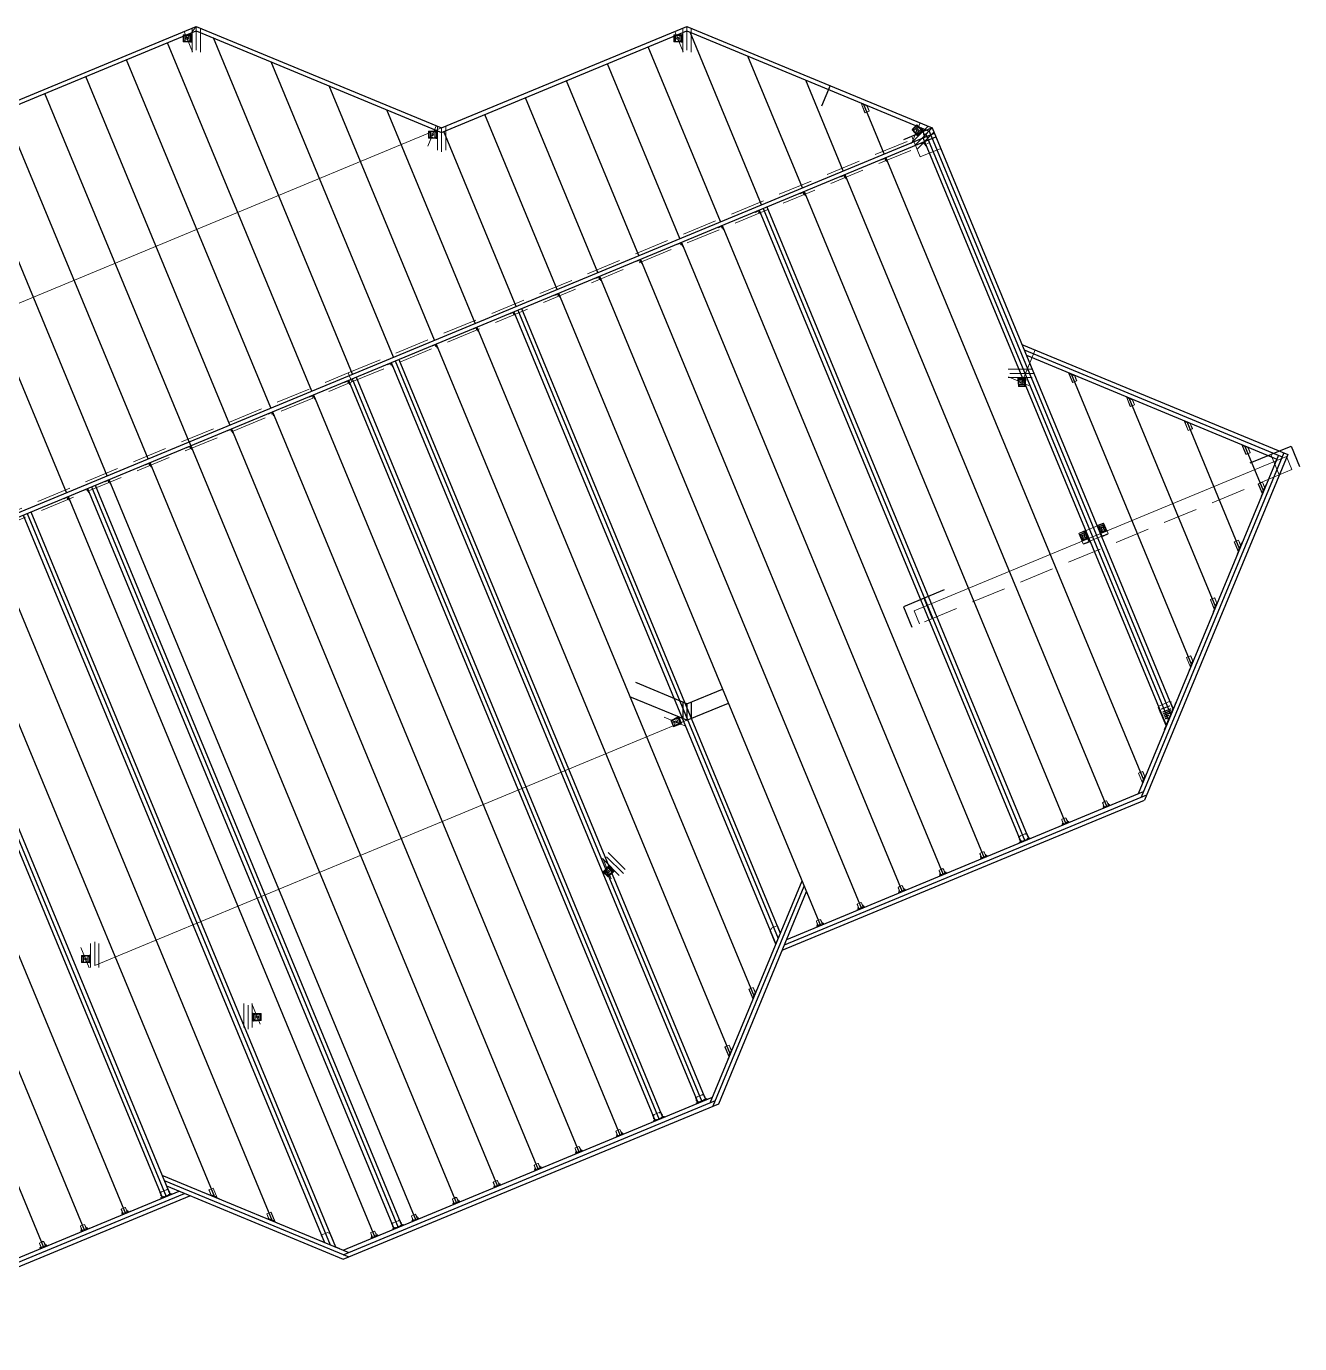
# Model space of a CAD drawing. Header units: inches. Extents: x 23391 to 25615, y 13217 to 14131.
# Drawn here: x 25154.2 to 25614.6, y 13363.8 to 13840 of the extents above; entities that cross this region are included whole.
import ezdxf

# ---------------------------------------------------------------- set-up
doc = ezdxf.new("R2010")
doc.units = ezdxf.units.IN
doc.header["$MEASUREMENT"] = 0
doc.linetypes.add('HIDDEN', pattern=[0.375, 0.25, -0.125])
doc.layers.get('0').update_dxf_attribs({"color": 8, "lineweight": 9})
for name, color, linetype, lineweight in [('BEAM SEAT', 7, 'Continuous', 20), ('FLOOR BEAMS', 3, 'HIDDEN', 20), ('FLOOR FRAMING HARDWARE', 7, 'Continuous', 20), ('FLOOR JOISTS', 3, 'Continuous', 30), ('FLOOR JOISTS PT', 44, 'Continuous', 30), ('FOUNDATION', 7, 'Continuous', 30)]:
    doc.layers.add(name, color=color, linetype=linetype, lineweight=lineweight)
doc.layers.add('DIMENSIONS', color=3, linetype='Continuous')

# ---------------------------------------------------------------- blocks, each defined once
blk = doc.blocks.new('SUL210-t')
for p, q in [((-0.85, 2.14), (-2.29, 0.71)), ((-2.29, 0.71), (-2.24, 0.66)), ((-2.24, 0.66), (-0.79, 2.11)), ((-2.24, 0.66), (-1.14, -0.44)), ((-2.17, 2.26), (-0.92, 2.26)), ((-2.17, 2.2), (-2.17, 2.26)), ((-0.92, 2.2), (-2.17, 2.2)), ((-1.14, -0.44), (1.51, 2.21)), ((1.56, 2.16), (-1.09, -0.49)), ((-0.83, 2.08), (-0.79, 2.04)), ((1.27, 1.96), (-0.79, 2.04)), ((-0.22, 0.38), (-0.26, 0.43)), ((2.59, 2.24), (1.6, 2.24)), ((1.6, 2.18), (2.59, 2.18)), ((2.59, 2.18), (2.59, 2.24)), ((-1.09, -0.49), (-1.14, -0.44))]:
    blk.add_line(p, q)
for centre, radius, start, end in [((-0.92, 2.13), 0.125, 350.1585, 90), ((-0.92, 2.13), 0.062, 4.6617, 90), ((1.6, 2.12), 0.125, 90, 135), ((1.6, 2.12), 0.062, 90, 135)]:
    blk.add_arc(centre, radius, start, end)
blk = doc.blocks.new('LUS210-t')
for p, q in [((-0.91, 2.06), (-1.84, 2.06)), ((-1.84, 2.06), (-1.84, 2)), ((-1.84, 2), (-0.91, 2)), ((-1.28, 1.65), (-1.28, 2)), ((-1.21, 1.62), (-1.28, 1.65)), ((-1.16, 1.62), (-1.21, 1.62)), ((-1.16, 1.62), (-1.09, 1.65)), ((-1.09, 2), (-1.09, 1.65)), ((-1.02, 1.24), (-0.86, 1.39)), ((-0.99, 1.2), (-1.02, 1.24)), ((-0.99, 1.2), (-0.84, 1.12)), ((-0.84, 1.94), (-0.84, 0.2)), ((-0.84, 0.2), (-0.71, 0.07)), ((-0.78, 0.13), (-0.78, 1.94)), ((0, 1.75), (-0.69, 1.75)), ((0, 0), (-0.69, 0)), ((0, 1.75), (0.69, 1.75)), ((0, 0), (0.69, 0)), ((0.85, 0.2), (0.71, 0.07)), ((0.78, 0.13), (0.78, 1.94)), ((0.84, 1.94), (0.84, 0.19)), ((0.99, 1.2), (0.84, 1.12)), ((1.02, 1.24), (0.86, 1.39)), ((0.91, 2.06), (1.84, 2.06)), ((1.84, 2), (0.91, 2)), ((0.99, 1.2), (1.02, 1.24)), ((1.09, 1.65), (1.09, 2)), ((1.16, 1.62), (1.09, 1.65)), ((1.21, 1.62), (1.16, 1.62)), ((1.21, 1.62), (1.28, 1.65)), ((1.28, 2), (1.28, 1.65)), ((1.84, 2.06), (1.84, 2))]:
    blk.add_line(p, q)
for centre, radius, start, end in [((-0.91, 1.94), 0.125, 0, 90), ((-0.91, 1.94), 0.0625, 0, 90), ((-0.91, 1.44), 0.0647, 315, 0), ((-0.78, 1.75), 0.0937, 269.9999, 360), ((-0.78, 0), 0.0937, 0.0003, 45.0002), ((0.78, 1.75), 0.0937, 180, 270.0001), ((0.78, 0), 0.0937, 134.9998, 179.9997), ((0.91, 1.94), 0.125, 90, 180), ((0.91, 1.94), 0.0625, 90, 180), ((0.91, 1.44), 0.0647, 180, 225)]:
    blk.add_arc(centre, radius, start, end)
blk = doc.blocks.new('LUS210-2-t')
for p, q in [((-1.66, 2.27), (-2.69, 2.27)), ((-2.69, 2.27), (-2.69, 2.2)), ((-2.69, 2.2), (-1.69, 2.2)), ((-2.09, 1.95), (-2.09, 2.2)), ((-2, 2.16), (-2.09, 2.07)), ((-2.09, 1.95), (-1.91, 1.95)), ((-2, 2.16), (-1.91, 2.07)), ((-1.91, 1.95), (-1.91, 2.2)), ((-1.8, 1.17), (-1.64, 1.33)), ((-1.77, 1.14), (-1.8, 1.17)), ((-1.77, 1.14), (-1.63, 1.06)), ((-1.63, 2.14), (-1.63, 0)), ((-1.19, 0), (-1.63, 0)), ((-1.56, 2.14), (-1.56, 2.17)), ((-1.56, 2.14), (-1.56, 0)), ((-1.19, 2), (-1.56, 2)), ((0.94, 2), (-0.94, 2)), ((-0.94, 0), (0.94, 0)), ((1.19, 2), (1.56, 2)), ((1.62, 0), (1.19, 0)), ((1.56, 2.14), (1.56, 2.17)), ((1.56, 2.14), (1.56, 0)), ((1.62, 0), (1.62, 2.14)), ((1.77, 1.14), (1.62, 1.06)), ((1.8, 1.17), (1.64, 1.33)), ((1.66, 2.27), (2.91, 2.27)), ((2.91, 2.2), (1.69, 2.2)), ((1.77, 1.14), (1.8, 1.17)), ((1.91, 1.95), (1.91, 2.2)), ((2, 2.16), (1.91, 2.07)), ((1.91, 1.95), (2.09, 1.95)), ((2, 2.16), (2.09, 2.07)), ((2.09, 1.95), (2.09, 2.2)), ((2.91, 2.27), (2.91, 2.2))]:
    blk.add_line(p, q)
for centre, radius, start, end in [((-1.69, 2.14), 0.062, 0, 90), ((-1.67, 2.16), 0.111, 8.5739, 81.4261), ((-1.69, 1.38), 0.0647, 315, 0), ((-1.06, 2), 0.125, 180, 0), ((-1.06, 0), 0.125, 0, 180), ((1.06, 2), 0.125, 180, 0), ((1.06, 0), 0.125, 0, 180), ((1.67, 2.16), 0.111, 98.5739, 171.4261), ((1.69, 2.14), 0.062, 90, 180), ((1.69, 1.38), 0.0647, 180, 225)]:
    blk.add_arc(centre, radius, start, end)
blk = doc.blocks.new('SUR210-2-t')
for p, q in [((-4.78, 4.64), (-3.34, 4.64)), ((-4.78, 4.64), (-4.78, 4.57)), ((-3.34, 4.57), (-4.78, 4.57)), ((-3.29, 4.56), (0.31, 0.95)), ((0.39, 0.95), (-3.25, 4.6)), ((1.32, 4.55), (-3.2, 4.55)), ((1.52, 0.95), (0.31, 0.95)), ((3.17, 2.6), (1.35, 4.42)), ((1.39, 4.47), (3.21, 2.64)), ((1.43, 4.57), (4.11, 4.57)), ((4.11, 4.64), (1.44, 4.64)), ((3.21, 2.64), (1.52, 0.95)), ((4.11, 4.57), (4.11, 4.64))]:
    blk.add_line(p, q)
for centre, radius, start, end in [((-3.34, 4.51), 0.125, 45, 90), ((-3.34, 4.51), 0.062, 45, 90), ((1.44, 4.51), 0.125, 90, 225), ((1.43, 4.51), 0.062, 90, 225)]:
    blk.add_arc(centre, radius, start, end)
blk = doc.blocks.new('SUR210-t')
for p, q in [((-2.59, 2.8), (-1.6, 2.8)), ((-2.59, 2.74), (-2.59, 2.8)), ((-1.6, 2.74), (-2.59, 2.74)), ((-1.56, 2.72), (1.09, 0.07)), ((1.14, 0.11), (-1.51, 2.76)), ((-1.27, 2.52), (0.79, 2.59)), ((0.22, 0.94), (0.26, 0.99)), ((2.24, 1.22), (0.79, 2.67)), ((0.83, 2.63), (0.79, 2.59)), ((0.85, 2.7), (2.29, 1.26)), ((2.17, 2.81), (0.92, 2.81)), ((0.92, 2.75), (2.17, 2.75)), ((1.09, 0.07), (1.14, 0.11)), ((2.24, 1.22), (1.14, 0.11)), ((2.17, 2.75), (2.17, 2.81)), ((2.29, 1.26), (2.24, 1.22))]:
    blk.add_line(p, q)
for centre, radius, start, end in [((-1.6, 2.67), 0.125, 45, 90), ((-1.6, 2.67), 0.062, 45, 90), ((0.92, 2.69), 0.125, 90, 189.8415), ((0.92, 2.69), 0.062, 90, 175.3383)]:
    blk.add_arc(centre, radius, start, end)
blk = doc.blocks.new('HSUL4.75-11-t')
for p, q in [((-1.57, 5.76), (-4.11, 5.76)), ((-4.11, 5.76), (-4.11, 5.69)), ((-1.73, 5.69), (-4.11, 5.69)), ((-3.61, 3.66), (-1.69, 5.58)), ((-3.56, 3.61), (-1.52, 5.65)), ((-1.02, 4.83), (1.02, 2.8)), ((1.05, 2.83), (-0.98, 4.87)), ((1.34, 3.12), (-0.48, 4.93)), ((1.37, 3.15), (-0.44, 4.96)), ((-0.35, 5.05), (1.46, 3.24)), ((1.49, 3.27), (-0.32, 5.09)), ((0, 0.55), (5.08, 5.63)), ((0.1, 0.55), (5.11, 5.56)), ((1.78, 3.56), (0.41, 4.93)), ((1.81, 3.59), (0.44, 4.96)), ((0.53, 5.05), (1.9, 3.68)), ((1.93, 3.71), (0.56, 5.09)), ((2.22, 4), (1.29, 4.93)), ((2.25, 4.03), (1.33, 4.96)), ((1.41, 5.05), (2.34, 4.12)), ((2.38, 4.16), (1.45, 5.09)), ((2.66, 4.44), (2.18, 4.93)), ((2.7, 4.48), (2.21, 4.96)), ((2.3, 5.05), (2.78, 4.56)), ((2.82, 4.6), (2.33, 5.09)), ((5.12, 5.65), (6.59, 5.65)), ((5.15, 5.58), (6.59, 5.58)), ((6.59, 5.65), (6.59, 5.58)), ((-3.61, 3.66), (-0.47, 0.55)), ((-3.19, 4.09), (-3.41, 4.09)), ((-3.41, 3.92), (-3.36, 3.92)), ((0.06, 1.84), (-1.98, 3.87)), ((0.09, 1.87), (-1.95, 3.9)), ((-1.86, 3.99), (0.18, 1.96)), ((0.21, 1.99), (-1.82, 4.03)), ((0.9, 2.68), (-1.14, 4.71)), ((0.93, 2.71), (-1.11, 4.74)), ((1.19, 1.74), (1.24, 1.69)), ((1.26, 1.72), (1.34, 1.64)), ((1.46, 1.76), (1.38, 1.84))]:
    blk.add_line(p, q)
at = {"linetype": 'Continuous'}
for p, q in [((5.03, 5.58), (-1.59, 5.58)), ((-0.47, 0.55), (0.1, 0.55))]:
    blk.add_line(p, q, dxfattribs=at)
for centre, radius, start, end in [((-1.73, 5.62), 0.0625, 315, 90), ((-1.57, 5.69), 0.0625, 315, 90), ((-1.06, 4.79), 0.109, 45, 225), ((-1.06, 4.79), 0.0625, 45, 225), ((-0.4, 5.01), 0.109, 45, 225), ((-0.4, 5.01), 0.0625, 45, 225), ((0.49, 5.01), 0.109, 45, 225), ((0.49, 5.01), 0.0625, 45, 225), ((1.37, 5.01), 0.109, 45, 225), ((1.37, 5.01), 0.0625, 45, 225), ((2.25, 5.01), 0.109, 45, 225), ((2.25, 5.01), 0.0625, 45, 225), ((5.12, 5.59), 0.0625, 90, 135), ((5.15, 5.52), 0.0625, 90, 135), ((-3.41, 4), 0.0855, 90, 270), ((-1.9, 3.95), 0.109, 45, 225), ((-1.9, 3.95), 0.0625, 45, 225), ((0.13, 1.91), 0.109, 225, 45), ((0.13, 1.91), 0.0625, 225, 45), ((0.97, 2.75), 0.109, 225, 45), ((0.97, 2.75), 0.0625, 225, 45), ((1.41, 3.19), 0.109, 225, 45), ((1.4, 1.7), 0.0855, 225, 45), ((1.41, 3.19), 0.0625, 225, 45), ((1.86, 3.64), 0.109, 225, 45), ((1.86, 3.64), 0.0625, 225, 45), ((2.3, 4.08), 0.109, 225, 45), ((2.3, 4.08), 0.0625, 225, 45), ((2.74, 4.52), 0.109, 225, 45), ((2.74, 4.52), 0.0625, 225, 45)]:
    blk.add_arc(centre, radius, start, end)
blk = doc.blocks.new('HGT-3-t')
for p, q in [((-4.91, 4.14), (-4.91, 0.11)), ((-2.86, 4.14), (-4.91, 4.14)), ((-4.91, 0.11), (-2.86, 0.11)), ((-3.29, 4.31), (-4.78, 4.31)), ((-4.78, 4.31), (-4.78, 4.14)), ((-4.78, 4.31), (-4.78, 4.14)), ((-4.78, 0.11), (-4.78, -0.06)), ((-4.78, -0.06), (-4.78, 0.11)), ((-4.78, 0.11), (-4.78, -0.06)), ((-4.16, 1.64), (-4.16, 2.64)), ((-3.29, 4.31), (-3.04, 4.38)), ((-3.2, 2.64), (-3.2, 1.64)), ((-3.13, 4.17), (-2.96, 4.21)), ((-3.13, 0.08), (-2.96, 0.04)), ((-2.86, 4.14), (-2.66, 3.94)), ((-2.86, 0.11), (-2.66, 0.31)), ((-2.66, 4.14), (2.4, 4.14)), ((-2.66, 0.11), (-2.66, 4.14)), ((2.4, 0.11), (-2.66, 0.11)), ((2.79, 4.14), (2.59, 3.94)), ((2.79, 0.11), (2.59, 0.3)), ((2.79, 4.14), (4.84, 4.14)), ((2.79, 0.11), (4.84, 0.11)), ((3.06, 4.17), (2.88, 4.21)), ((3.06, 0.08), (2.88, 0.04)), ((3.21, 4.31), (2.96, 4.38)), ((3.12, 2.64), (3.12, 1.64)), ((3.21, 4.31), (4.7, 4.31)), ((4.09, 1.64), (4.09, 2.64)), ((4.7, 4.31), (4.7, 4.14)), ((4.7, -0.06), (4.7, 0.11)), ((4.7, 0.11), (4.7, -0.06)), ((4.84, 4.14), (4.84, 0.11)), ((-4.78, -0.06), (-3.29, -0.06)), ((-3.29, -0.06), (-3.04, -0.13)), ((3.21, -0.06), (2.96, -0.13)), ((3.21, -0.06), (4.7, -0.06))]:
    blk.add_line(p, q)
at = {"linetype": 'HIDDEN'}
for p, q in [((-2.48, 0.11), (-2.48, 4.14)), ((2.4, 0.11), (2.4, 4.14))]:
    blk.add_line(p, q, dxfattribs=at)
at = {"linetype": 'Continuous'}
for p, q in [((2.59, 0.11), (2.59, 4.14)), ((4.84, 0.11), (4.84, 4.14))]:
    blk.add_line(p, q, dxfattribs=at)
for centre, radius, start, end in [((-3.68, 2.64), 0.481, 0, 180), ((-3.68, 1.64), 0.481, 180, 0), ((-3.29, 4.51), 0.376, 270, 295.0337), ((-3.29, -0.27), 0.376, 64.9663, 90), ((-2.89, 3.93), 0.463, 25.687, 107.7513), ((-2.89, 0.31), 0.463, 252.2487, 334.313), ((-2.86, 3.95), 0.276, 43.5798, 109.3634), ((-2.86, 0.3), 0.276, 250.6366, 316.4202), ((2.82, 3.93), 0.463, 72.2487, 154.313), ((2.82, 0.31), 0.463, 205.687, 287.7513), ((2.79, 3.95), 0.276, 70.6366, 136.4202), ((2.79, 0.3), 0.276, 223.5798, 289.3634), ((3.21, 4.51), 0.376, 244.9663, 270), ((3.21, -0.27), 0.376, 90, 115.0337), ((3.6, 2.64), 0.481, 0, 180), ((3.6, 1.64), 0.481, 180, 0)]:
    blk.add_arc(centre, radius, start, end)
blk = doc.blocks.new('HD2A-t')
for p, q in [((-0.97, 2.58), (-1.1, 0.45)), ((-0.98, 0.33), (-0.98, 2.58)), ((-0.98, 2.58), (-0.67, 2.58)), ((-0.73, 0.11), (-0.9, 0.11)), ((-0.9, 0.11), (-0.9, 0)), ((-0.9, 0), (0.9, 0)), ((-0.85, 0.33), (-0.85, 2.58)), ((-0.76, 0.34), (-0.85, 0.34)), ((-0.76, 0.22), (0.83, 0.22)), ((-0.53, 0.33), (-0.75, 0.33)), ((-0.73, 0.11), (0.83, 0.11)), ((-0.71, 2.58), (0.8, 2.58)), ((-0.61, 2.43), (0.66, 2.43)), ((-0.61, 0.81), (0.66, 0.81)), ((-0.6, 2.05), (0.66, 2.05)), ((-0.6, 0.43), (0.66, 0.43)), ((-0.54, 2.58), (0.59, 2.58)), ((0.73, 0.33), (-0.54, 0.33)), ((0.86, 0.33), (0.71, 0.33)), ((0.72, 2.58), (1.03, 2.58)), ((0.83, 0.22), (0.83, 0.11)), ((0.86, 0.34), (0.91, 0.34)), ((0.91, 0.29), (0.91, 2.58)), ((0.91, 0.29), (0.91, 0.2)), ((1.02, 2.58), (1.16, 0.3)), ((1.03, 2.58), (1.03, 0.33)), ((1.03, 0.33), (1.03, 0.14))]:
    blk.add_line(p, q)
blk.add_circle((0.03, 1.45), 0.344)
for centre, radius, start, end in [((-0.81, 0.41), 0.292, 171.7737, 270.8044), ((-0.66, 0.43), 0.331, 197.9575, 258.0372), ((-0.89, 1.43), 0.122, 290.7209, 69.2791), ((-0.75, 0.32), 0.103, 175.3407, 257.9578), ((-0.74, 0.28), 0.0587, 98.6253, 248.0658), ((-0.57, 2.24), 0.191, 99.8865, 260.1135), ((-0.57, 0.62), 0.191, 99.8865, 260.1135), ((-0.6, 2.57), 0.0641, 170.0605, 9.9395), ((-0.6, 0.32), 0.0739, 10.6767, 169.3233), ((0.65, 0.32), 0.0739, 10.6767, 169.3233), ((0.65, 2.57), 0.068, 173.8611, 6.1389), ((0.67, 2.24), 0.188, 269.498, 90.502), ((0.67, 0.62), 0.188, 269.498, 90.502), ((0.95, 1.44), 0.128, 105.8254, 248.1641), ((0.82, 0.2), 0.0944, 269.7846, 357.4211), ((0.86, 0.28), 0.0542, 353.8966, 92.0291), ((0.87, 0.16), 0.156, 263.1441, 354.2359), ((0.9, 0.28), 0.265, 274.6666, 5.2729)]:
    blk.add_arc(centre, radius, start, end)
blk = doc.blocks.new('A35-r')
for p, q in [((0, 0.046875), (0, 0)), ((0, 0.046875), (1.276125, 0.046875)), ((0, 0), (1.271, 0)), ((0.797125, 0.328141), (0.797125, 0.046875)), ((0.797125, 0.328141), (1.015375, 0.32813)), ((1.015375, 0.32813), (1.015375, 0.046875)), ((1.328125, 1.421875), (1.375, 1.421875)), ((1.328125, 1.421875), (1.328125, 0.098875)), ((1.375, 1.421875), (1.375, 0.104))]:
    blk.add_line(p, q)
for centre, radius in [((1.271, 0.104), 0.104), ((1.276125, 0.098875), 0.052)]:
    blk.add_arc(centre, radius, 270, 0)

msp = doc.modelspace()

# ---------------------------------------------------------------- linework, layer by layer
for p, q in [((25210.94, 13836.89), (25213.78, 13837.06)), ((25210.94, 13836.89), (25213.74, 13836.89)), ((25210.94, 13836.51), (25210.94, 13836.89)), ((25213.8, 13836.75), (25210.94, 13836.75)), ((25210.94, 13834.72), (25210.94, 13836.6)), ((25210.94, 13834.93), (25210.94, 13836.34)), ((25210.94, 13834.38), (25210.94, 13834.77)), ((25213.74, 13834.55), (25210.94, 13834.55)), ((25210.94, 13834.39), (25213.59, 13834.23)), ((25213.74, 13834.38), (25210.94, 13834.38)), ((25211.12, 13834.85), (25211.12, 13836.47)), ((25211.59, 13834.86), (25211.59, 13836.47)), ((25213.15, 13834.85), (25213.15, 13836.47)), ((25213.62, 13834.86), (25213.62, 13836.47)), ((25213.73, 13836.68), (25213.73, 13836.74)), ((25213.73, 13834.66), (25213.73, 13834.55)), ((25213.74, 13836.89), (25213.98, 13836.89)), ((25213.74, 13836.68), (25213.74, 13836.49)), ((25213.74, 13836.52), (25213.74, 13834.94)), ((25213.74, 13834.95), (25213.74, 13834.67)), ((25213.8, 13836.75), (25213.91, 13836.75)), ((25213.88, 13834.65), (25213.88, 13836.65)), ((25213.88, 13836.65), (25214.02, 13836.65)), ((25214.02, 13834.7), (25214.02, 13836.65)), ((25214.02, 13834.69), (25214.02, 13834.48)), ((25214.02, 13834.48), (25214.16, 13834.48)), ((25214.16, 13834.48), (25214.16, 13836.73)), ((25388.32, 13836.89), (25391.16, 13837.06)), ((25388.32, 13836.89), (25391.13, 13836.89)), ((25388.32, 13836.51), (25388.32, 13836.89)), ((25391.19, 13836.75), (25388.32, 13836.75)), ((25388.32, 13834.72), (25388.32, 13836.6)), ((25388.32, 13834.93), (25388.32, 13836.34)), ((25388.32, 13834.38), (25388.32, 13834.77)), ((25391.13, 13834.55), (25388.32, 13834.55)), ((25388.32, 13834.39), (25390.97, 13834.23)), ((25391.13, 13834.38), (25388.32, 13834.38)), ((25388.51, 13834.85), (25388.51, 13836.47)), ((25388.98, 13834.86), (25388.98, 13836.47)), ((25390.53, 13834.85), (25390.53, 13836.47)), ((25391, 13834.86), (25391, 13836.47)), ((25391.12, 13836.68), (25391.12, 13836.74)), ((25391.12, 13834.66), (25391.12, 13834.55)), ((25391.13, 13836.89), (25391.37, 13836.89)), ((25391.13, 13836.68), (25391.13, 13836.49)), ((25391.13, 13836.52), (25391.13, 13834.94)), ((25391.13, 13834.95), (25391.13, 13834.67)), ((25391.18, 13836.75), (25391.29, 13836.75)), ((25391.26, 13834.65), (25391.26, 13836.65)), ((25391.26, 13836.65), (25391.4, 13836.65)), ((25391.4, 13834.7), (25391.4, 13836.65)), ((25391.4, 13834.69), (25391.4, 13834.48)), ((25391.4, 13834.48), (25391.54, 13834.48)), ((25391.54, 13834.48), (25391.54, 13836.73)), ((25299.66, 13802.09), (25302.51, 13802.26)), ((25299.66, 13802.1), (25302.47, 13802.1)), ((25299.66, 13801.71), (25299.66, 13802.1)), ((25302.53, 13801.95), (25299.66, 13801.95)), ((25299.66, 13799.92), (25299.66, 13801.8)), ((25299.66, 13800.13), (25299.66, 13801.54)), ((25299.85, 13800.05), (25299.85, 13801.67)), ((25300.32, 13800.06), (25300.32, 13801.67)), ((25301.87, 13800.05), (25301.87, 13801.67)), ((25302.34, 13800.06), (25302.34, 13801.67)), ((25302.46, 13801.88), (25302.46, 13801.94)), ((25302.47, 13802.09), (25302.71, 13802.09)), ((25302.47, 13801.88), (25302.47, 13801.69)), ((25302.47, 13801.72), (25302.47, 13800.14)), ((25302.52, 13801.95), (25302.63, 13801.95)), ((25302.6, 13801.85), (25302.74, 13801.85)), ((25302.61, 13799.85), (25302.61, 13801.85)), ((25302.74, 13799.9), (25302.74, 13801.85)), ((25302.88, 13799.68), (25302.88, 13801.93)), ((25474.43, 13802.64), (25474.7, 13802.92)), ((25474.43, 13802.65), (25476.19, 13800.66)), ((25476.41, 13800.66), (25474.43, 13802.64)), ((25476.53, 13800.78), (25474.54, 13802.76)), ((25474.67, 13802.88), (25476, 13804.21)), ((25474.81, 13803.03), (25475.81, 13804.03)), ((25474.89, 13802.84), (25476.03, 13803.99)), ((25475.23, 13802.52), (25476.36, 13803.65)), ((25475.93, 13804.14), (25476.2, 13804.42)), ((25478.12, 13802.29), (25476.1, 13804.32)), ((25476.2, 13804.42), (25478.19, 13802.44)), ((25476.2, 13804.41), (25478.33, 13802.53)), ((25476.32, 13801.41), (25477.46, 13802.55)), ((25476.6, 13800.86), (25476.52, 13800.78)), ((25476.81, 13801.06), (25476.61, 13800.86)), ((25476.66, 13801.08), (25477.8, 13802.22)), ((25476.83, 13800.68), (25476.67, 13800.53)), ((25476.67, 13800.53), (25476.77, 13800.44)), ((25476.7, 13800.75), (25478.11, 13802.16)), ((25476.77, 13800.44), (25478.37, 13802.03)), ((25477.92, 13802.17), (25476.8, 13801.05)), ((25476.83, 13800.69), (25478.21, 13802.06)), ((25478.03, 13802.28), (25477.9, 13802.15)), ((25478.03, 13802.29), (25478.07, 13802.33)), ((25478.11, 13802.16), (25478.21, 13802.07)), ((25478.12, 13802.29), (25478.2, 13802.22)), ((25478.19, 13802.43), (25478.36, 13802.27)), ((25299.66, 13799.58), (25299.66, 13799.97)), ((25302.47, 13799.75), (25299.66, 13799.75)), ((25299.66, 13799.59), (25302.32, 13799.43)), ((25302.47, 13799.58), (25299.66, 13799.58)), ((25302.46, 13799.86), (25302.46, 13799.75)), ((25302.47, 13800.15), (25302.47, 13799.87)), ((25302.74, 13799.89), (25302.74, 13799.68)), ((25302.74, 13799.68), (25302.88, 13799.68)), ((25512.89, 13709.84), (25512.71, 13712.68)), ((25512.88, 13712.64), (25512.88, 13712.88)), ((25512.88, 13709.84), (25512.88, 13712.64)), ((25513.27, 13709.84), (25512.88, 13709.84)), ((25513.03, 13712.7), (25513.03, 13712.81)), ((25513.03, 13712.7), (25513.03, 13709.84)), ((25513.1, 13712.63), (25513.03, 13712.63)), ((25515.3, 13713.06), (25513.05, 13713.06)), ((25513.1, 13712.64), (25513.28, 13712.64)), ((25515.08, 13712.92), (25513.13, 13712.92)), ((25513.13, 13712.78), (25513.13, 13712.92)), ((25515.12, 13712.78), (25513.13, 13712.78)), ((25515.06, 13709.84), (25513.18, 13709.84)), ((25513.26, 13712.64), (25514.84, 13712.64)), ((25514.92, 13712.52), (25513.31, 13712.52)), ((25514.93, 13712.05), (25513.31, 13712.05)), ((25514.92, 13710.49), (25513.31, 13710.49)), ((25514.93, 13710.02), (25513.31, 13710.02)), ((25514.85, 13709.84), (25513.44, 13709.84)), ((25514.83, 13712.64), (25515.11, 13712.64)), ((25515.39, 13709.84), (25515, 13709.84)), ((25515.09, 13712.92), (25515.3, 13712.92)), ((25515.12, 13712.63), (25515.23, 13712.63)), ((25515.23, 13712.64), (25515.23, 13709.84)), ((25515.3, 13712.92), (25515.3, 13713.05)), ((25515.39, 13712.64), (25515.39, 13709.84)), ((25515.39, 13709.84), (25515.55, 13712.49)), ((25387.24, 13589.13), (25389.8, 13590.38)), ((25387.24, 13589.14), (25389.83, 13590.21)), ((25387.39, 13588.78), (25387.24, 13589.14)), ((25389.94, 13590.1), (25387.3, 13589)), ((25388.07, 13587.13), (25387.35, 13588.87)), ((25387.99, 13587.32), (25387.45, 13588.62)), ((25388.19, 13587.32), (25387.57, 13588.81)), ((25388.62, 13587.51), (25388.01, 13588.99)), ((25388.2, 13586.82), (25388.05, 13587.18)), ((25390.73, 13588.04), (25388.14, 13586.97)), ((25390.79, 13587.89), (25388.2, 13586.82)), ((25388.2, 13586.82), (25390.71, 13587.69)), ((25390.06, 13588.1), (25389.45, 13589.59)), ((25389.83, 13590.21), (25390.05, 13590.3)), ((25389.91, 13590.01), (25389.88, 13590.07)), ((25390.5, 13588.28), (25389.88, 13589.77)), ((25389.91, 13590.01), (25389.98, 13589.84)), ((25389.94, 13590.1), (25390.04, 13590.14)), ((25389.97, 13589.86), (25390.58, 13588.4)), ((25390.05, 13590.04), (25390.18, 13590.09)), ((25390.82, 13588.19), (25390.05, 13590.04)), ((25390.93, 13588.29), (25390.18, 13590.09)), ((25391.14, 13588.14), (25390.28, 13590.22)), ((25390.58, 13588.41), (25390.68, 13588.15)), ((25390.68, 13588.14), (25390.72, 13588.04)), ((25390.93, 13588.28), (25391.01, 13588.09)), ((25391.01, 13588.09), (25391.14, 13588.14)), ((25362.78, 13534.33), (25364.77, 13536.31)), ((25363.06, 13534.05), (25362.78, 13534.33)), ((25362.79, 13534.32), (25364.67, 13536.46)), ((25364.91, 13536.25), (25362.89, 13534.22)), ((25364.32, 13532.79), (25362.99, 13534.12)), ((25364.17, 13532.94), (25363.18, 13533.93)), ((25364.36, 13533.01), (25363.22, 13534.16)), ((25364.69, 13533.35), (25363.55, 13534.49)), ((25366.43, 13534.65), (25364.44, 13532.67)), ((25366.54, 13534.53), (25364.56, 13532.55)), ((25364.56, 13532.55), (25366.54, 13534.32)), ((25365.79, 13534.44), (25364.65, 13535.59)), ((25364.77, 13536.31), (25364.94, 13536.48)), ((25364.91, 13536.15), (25364.87, 13536.2)), ((25364.91, 13536.25), (25364.99, 13536.32)), ((25364.92, 13536.16), (25365.05, 13536.03)), ((25366.12, 13534.78), (25364.98, 13535.92)), ((25365.03, 13536.04), (25366.15, 13534.92)), ((25365.04, 13536.23), (25365.14, 13536.33)), ((25366.45, 13534.82), (25365.04, 13536.23)), ((25366.52, 13534.95), (25365.14, 13536.33)), ((25366.77, 13534.9), (25365.18, 13536.49)), ((25366.14, 13534.93), (25366.34, 13534.73)), ((25366.35, 13534.72), (25366.42, 13534.64)), ((25366.52, 13534.95), (25366.67, 13534.8)), ((25366.67, 13534.8), (25366.77, 13534.89)), ((25364.56, 13532.55), (25364.28, 13532.83)), ((25174.23, 13504.13), (25176.89, 13504.29)), ((25177.04, 13504.13), (25174.23, 13504.13)), ((25174.23, 13504.13), (25174.23, 13503.74)), ((25177.04, 13503.97), (25174.23, 13503.97)), ((25174.23, 13503.8), (25174.23, 13501.92)), ((25174.23, 13503.59), (25174.23, 13502.18)), ((25174.23, 13502.01), (25174.23, 13501.62)), ((25177.1, 13501.77), (25174.23, 13501.77)), ((25174.23, 13501.63), (25177.08, 13501.46)), ((25174.23, 13501.62), (25177.04, 13501.62)), ((25174.42, 13503.67), (25174.42, 13502.05)), ((25174.89, 13503.66), (25174.89, 13502.05)), ((25176.44, 13503.67), (25176.44, 13502.05)), ((25176.91, 13503.66), (25176.91, 13502.05)), ((25177.03, 13503.86), (25177.03, 13503.97)), ((25177.03, 13501.84), (25177.03, 13501.78)), ((25177.04, 13503.57), (25177.04, 13503.85)), ((25177.04, 13502), (25177.04, 13503.58)), ((25177.04, 13501.84), (25177.04, 13502.02)), ((25177.04, 13501.62), (25177.28, 13501.62)), ((25177.09, 13501.77), (25177.2, 13501.77)), ((25177.17, 13501.87), (25177.31, 13501.87)), ((25177.18, 13503.87), (25177.18, 13501.87)), ((25177.31, 13503.83), (25177.31, 13504.04)), ((25177.31, 13504.04), (25177.45, 13504.04)), ((25177.31, 13503.82), (25177.31, 13501.87)), ((25177.45, 13504.04), (25177.45, 13501.79)), ((25235.89, 13480.69), (25235.89, 13482.94)), ((25236.03, 13480.9), (25236.03, 13482.85)), ((25236.17, 13482.85), (25236.03, 13482.85)), ((25236.3, 13483.1), (25236.06, 13483.1)), ((25236.25, 13482.95), (25236.14, 13482.95)), ((25236.17, 13480.86), (25236.17, 13482.85)), ((25236.24, 13482.95), (25239.11, 13482.95)), ((25239.11, 13483.09), (25236.27, 13483.27)), ((25239.11, 13483.1), (25236.31, 13483.1)), ((25236.31, 13482.88), (25236.31, 13482.95)), ((25236.31, 13482.88), (25236.31, 13482.7)), ((25236.31, 13482.72), (25236.31, 13481.14)), ((25236.31, 13481.15), (25236.31, 13480.87)), ((25236.43, 13481.06), (25236.43, 13482.67)), ((25236.9, 13481.05), (25236.9, 13482.67)), ((25238.45, 13481.06), (25238.45, 13482.67)), ((25238.92, 13481.05), (25238.92, 13482.67)), ((25239.11, 13482.71), (25239.11, 13483.1)), ((25239.11, 13480.93), (25239.11, 13482.8)), ((25239.11, 13481.13), (25239.11, 13482.54)), ((25236.03, 13480.68), (25235.89, 13480.68)), ((25236.03, 13480.9), (25236.03, 13480.68)), ((25236.3, 13480.75), (25239.11, 13480.75)), ((25236.31, 13480.86), (25236.31, 13480.75)), ((25236.31, 13480.59), (25239.11, 13480.59)), ((25239.11, 13480.59), (25236.46, 13480.43)), ((25239.11, 13480.59), (25239.11, 13480.98))]:
    msp.add_line(p, q)
for centre in [(25212.34, 13835.65), (25389.72, 13835.65), (25301.06, 13800.85), (25476.31, 13802.54), (25514.13, 13711.24), (25389.01, 13588.52), (25364.66, 13534.43), (25175.63, 13502.87), (25237.71, 13481.85)]:
    msp.add_circle(centre, 0.429)
for centre, radius, start, end in [((25210.95, 13836.42), 0.085, 263.8611, 96.1389), ((25210.95, 13834.85), 0.0801, 260.0605, 99.9395), ((25211.36, 13836.44), 0.235, 359.498, 180.502), ((25211.36, 13834.89), 0.238, 189.8865, 350.1135), ((25212.36, 13836.79), 0.16, 195.8254, 338.1641), ((25212.37, 13834.49), 0.152, 20.7209, 159.2791), ((25213.38, 13836.44), 0.235, 359.498, 180.502), ((25213.38, 13834.89), 0.238, 189.8865, 350.1135), ((25213.64, 13834.59), 0.365, 261.7737, 0.8044), ((25213.76, 13836.42), 0.0923, 100.6767, 259.3233), ((25213.76, 13834.85), 0.0923, 100.6767, 259.3233), ((25213.81, 13836.68), 0.0677, 83.8966, 182.0291), ((25213.61, 13834.78), 0.414, 287.9575, 348.0372), ((25213.81, 13834.68), 0.0734, 188.6253, 338.0658), ((25213.75, 13834.67), 0.129, 265.3407, 347.9578), ((25213.81, 13836.73), 0.331, 4.6666, 95.2729), ((25213.9, 13836.63), 0.118, 359.7846, 87.4211), ((25213.96, 13836.7), 0.195, 353.1441, 84.2359), ((25388.33, 13836.42), 0.085, 263.8611, 96.1389), ((25388.34, 13834.85), 0.0801, 260.0605, 99.9395), ((25388.74, 13836.44), 0.235, 359.498, 180.502), ((25388.74, 13834.89), 0.238, 189.8865, 350.1135), ((25389.75, 13836.79), 0.16, 195.8254, 338.1641), ((25389.75, 13834.49), 0.152, 20.7209, 159.2791), ((25390.77, 13836.44), 0.235, 359.498, 180.502), ((25390.77, 13834.89), 0.238, 189.8865, 350.1135), ((25391.03, 13834.59), 0.365, 261.7737, 0.8044), ((25391.14, 13836.42), 0.0923, 100.6767, 259.3233), ((25391.14, 13834.85), 0.0923, 100.6767, 259.3233), ((25391.2, 13834.68), 0.0734, 188.6253, 338.0658), ((25391.19, 13836.68), 0.0677, 83.8966, 182.0291), ((25391, 13834.78), 0.414, 287.9575, 348.0372), ((25391.14, 13834.67), 0.129, 265.3407, 347.9578), ((25391.19, 13836.73), 0.331, 4.6666, 95.2729), ((25391.29, 13836.63), 0.118, 359.7846, 87.4211), ((25391.35, 13836.7), 0.195, 353.1441, 84.2359), ((25299.67, 13801.62), 0.085, 263.8611, 96.1389), ((25300.08, 13801.64), 0.235, 359.498, 180.502), ((25301.09, 13801.99), 0.16, 195.8254, 338.1641), ((25302.11, 13801.64), 0.235, 359.498, 180.502), ((25302.48, 13801.63), 0.0923, 100.6767, 259.3233), ((25302.53, 13801.88), 0.0677, 83.8966, 182.0291), ((25302.54, 13801.93), 0.331, 4.6666, 95.2729), ((25302.63, 13801.83), 0.118, 359.7846, 87.4211), ((25302.69, 13801.9), 0.195, 353.1441, 84.2359), ((25474.77, 13802.96), 0.0801, 215.0605, 54.9395), ((25475.08, 13802.71), 0.238, 144.8865, 305.1135), ((25475.52, 13801.71), 0.152, 335.7209, 114.2791), ((25475.88, 13804.08), 0.085, 218.8611, 51.1389), ((25476.18, 13803.8), 0.235, 314.498, 135.502), ((25476.49, 13800.88), 0.365, 216.7737, 315.8044), ((25476.52, 13801.27), 0.238, 144.8865, 305.1135), ((25476.6, 13801.03), 0.414, 242.9575, 303.0372), ((25476.62, 13800.86), 0.129, 220.3407, 302.9578), ((25476.67, 13800.82), 0.0734, 143.6253, 293.0658), ((25476.75, 13800.98), 0.0923, 55.6767, 214.3233), ((25477.13, 13803.34), 0.16, 150.8254, 293.1641), ((25477.61, 13802.37), 0.235, 314.498, 135.502), ((25477.86, 13802.09), 0.0923, 55.6767, 214.3233), ((25478.08, 13802.24), 0.0677, 38.8966, 137.0291), ((25478.11, 13802.14), 0.118, 314.7846, 42.4211), ((25478.2, 13802.14), 0.195, 308.1441, 39.2359), ((25478.12, 13802.27), 0.331, 319.6666, 50.2729), ((25299.68, 13800.05), 0.0801, 260.0605, 99.9395), ((25300.08, 13800.09), 0.238, 189.8865, 350.1135), ((25301.09, 13799.69), 0.152, 20.7209, 159.2791), ((25302.11, 13800.09), 0.238, 189.8865, 350.1135), ((25302.37, 13799.79), 0.365, 261.7737, 0.8044), ((25302.48, 13800.06), 0.0923, 100.6767, 259.3233), ((25302.54, 13799.88), 0.0734, 188.6253, 338.0658), ((25302.34, 13799.98), 0.414, 287.9575, 348.0372), ((25302.48, 13799.87), 0.129, 265.3407, 347.9578), ((25513.04, 13712.71), 0.331, 94.6666, 185.2729), ((25513.08, 13712.86), 0.195, 83.1441, 174.2359), ((25513.15, 13712.8), 0.118, 89.7846, 177.4211), ((25513.1, 13712.71), 0.0677, 173.8966, 272.0291), ((25512.99, 13711.26), 0.16, 285.8254, 68.1641), ((25513.34, 13712.28), 0.235, 89.498, 270.502), ((25513.34, 13710.26), 0.235, 89.498, 270.502), ((25513.35, 13712.66), 0.0923, 190.6767, 349.3233), ((25513.35, 13709.85), 0.085, 353.8611, 186.1389), ((25514.92, 13712.66), 0.0923, 190.6767, 349.3233), ((25514.93, 13709.85), 0.0801, 350.0605, 189.9395), ((25514.89, 13712.28), 0.238, 279.8865, 80.1135), ((25514.89, 13710.26), 0.238, 279.8865, 80.1135), ((25515, 13712.51), 0.414, 17.9575, 78.0372), ((25515.1, 13712.71), 0.0734, 278.6253, 68.0658), ((25515.11, 13712.65), 0.129, 355.3407, 77.9578), ((25515.28, 13711.27), 0.152, 110.7209, 249.2791), ((25515.19, 13712.54), 0.365, 351.7737, 90.8044), ((25387.43, 13588.71), 0.085, 286.3611, 118.6389), ((25387.8, 13588.88), 0.235, 21.998, 203.002), ((25388.03, 13587.26), 0.0801, 282.5605, 122.4395), ((25388.39, 13587.45), 0.238, 212.3865, 12.6135), ((25388.6, 13589.58), 0.16, 218.3254, 0.6641), ((25389.48, 13587.47), 0.152, 43.2209, 181.7791), ((25389.67, 13589.65), 0.235, 21.998, 203.002), ((25389.96, 13590.09), 0.331, 27.1666, 117.7729), ((25389.97, 13590.04), 0.0677, 106.3966, 204.5291), ((25390.03, 13589.78), 0.0923, 123.1767, 281.8233), ((25390.08, 13590.03), 0.118, 22.2846, 109.9211), ((25390.11, 13590.12), 0.195, 15.6441, 106.7359), ((25390.27, 13588.22), 0.238, 212.3865, 12.6135), ((25390.63, 13588.33), 0.0923, 123.1767, 281.8233), ((25390.74, 13588.19), 0.0734, 211.1253, 0.5658), ((25390.62, 13588.04), 0.365, 284.2737, 23.3044), ((25390.69, 13588.16), 0.129, 287.8407, 10.4578), ((25390.52, 13588.21), 0.414, 310.4575, 10.5372), ((25363.12, 13534), 0.085, 308.8611, 141.1389), ((25363.4, 13534.3), 0.235, 44.498, 225.502), ((25363.87, 13535.26), 0.16, 240.8254, 23.1641), ((25364.84, 13535.73), 0.235, 44.498, 225.502), ((25364.93, 13536.24), 0.331, 49.6666, 140.2729), ((25364.97, 13536.21), 0.0677, 128.8966, 227.0291), ((25365.06, 13536.33), 0.195, 38.1441, 129.2359), ((25365.07, 13536.24), 0.118, 44.7846, 132.4211), ((25365.11, 13535.99), 0.0923, 145.6767, 304.3233), ((25365.49, 13533.64), 0.152, 65.7209, 204.2791), ((25365.93, 13534.64), 0.238, 234.8865, 35.1135), ((25366.22, 13534.88), 0.0923, 145.6767, 304.3233), ((25366.38, 13534.79), 0.0734, 233.6253, 23.0658), ((25366.35, 13534.75), 0.129, 310.3407, 32.9578), ((25366.17, 13534.72), 0.414, 332.9575, 33.0372), ((25366.33, 13534.61), 0.365, 306.7737, 45.8044), ((25364.24, 13532.89), 0.0801, 305.0605, 144.9395), ((25364.5, 13533.21), 0.238, 234.8865, 35.1135), ((25174.25, 13503.67), 0.0801, 260.0605, 99.9395), ((25174.24, 13502.09), 0.085, 263.8611, 96.1389), ((25174.65, 13503.63), 0.238, 9.8865, 170.1135), ((25174.65, 13502.08), 0.235, 179.498, 0.502), ((25175.66, 13501.73), 0.16, 21.8359, 164.1746), ((25175.66, 13504.03), 0.152, 200.7209, 339.2791), ((25176.68, 13503.63), 0.238, 9.8865, 170.1135), ((25176.68, 13502.08), 0.235, 179.498, 0.502), ((25176.94, 13503.93), 0.365, 359.1956, 98.2263), ((25177.05, 13503.66), 0.0923, 100.6767, 259.3233), ((25177.05, 13502.09), 0.0923, 100.6767, 259.3233), ((25177.11, 13503.84), 0.0734, 21.9342, 171.3747), ((25176.91, 13503.74), 0.414, 11.9628, 72.0425), ((25177.05, 13503.85), 0.129, 12.0422, 94.6593), ((25177.1, 13501.84), 0.0677, 177.9709, 276.1034), ((25177.11, 13501.79), 0.331, 264.7271, 355.3334), ((25177.2, 13501.89), 0.118, 272.5789, 0.2154), ((25177.26, 13501.82), 0.195, 275.7641, 6.8559), ((25236.08, 13482.9), 0.195, 95.7641, 186.8559), ((25236.24, 13482.94), 0.331, 84.7271, 175.3334), ((25236.14, 13482.83), 0.118, 92.5789, 180.2154), ((25236.24, 13482.88), 0.0677, 357.9709, 96.1034), ((25236.29, 13482.63), 0.0923, 280.6767, 79.3233), ((25236.29, 13481.06), 0.0923, 280.6767, 79.3233), ((25236.66, 13482.64), 0.235, 359.498, 180.502), ((25237.68, 13482.99), 0.16, 201.8359, 344.1746), ((25238.69, 13482.64), 0.235, 359.498, 180.502), ((25239.1, 13482.63), 0.085, 83.8611, 276.1389), ((25239.09, 13481.06), 0.0801, 80.0605, 279.9395), ((25236.43, 13480.98), 0.414, 191.9628, 252.0425), ((25236.4, 13480.79), 0.365, 179.1956, 278.2263), ((25236.23, 13480.88), 0.0734, 201.9342, 351.3747), ((25236.29, 13480.88), 0.129, 192.0422, 274.6593), ((25236.66, 13481.09), 0.238, 189.8865, 350.1135), ((25237.68, 13480.7), 0.152, 20.7209, 159.2791), ((25238.69, 13481.09), 0.238, 189.8865, 350.1135)]:
    msp.add_arc(centre, radius, start, end)
at = {"layer": 'BEAM SEAT', "lineweight": 30}
for p, q in [((25444.8, 13818.57), (25441.74, 13811.18)), ((25481.75, 13803.27), (25471.3, 13798.94)), ((25481.75, 13803.27), (25486.08, 13792.81)), ((25596.73, 13682.17), (25611.51, 13688.29)), ((25611.51, 13688.29), (25614.57, 13680.9)), ((25486.08, 13636.33), (25471.3, 13630.21)), ((25471.3, 13630.21), (25474.36, 13622.82))]:
    msp.add_line(p, q, dxfattribs=at)
at = {"layer": 'BEAM SEAT', "lineweight": 9}
for p, q in [((25477.42, 13792.81), (25474.36, 13800.21)), ((25484.81, 13795.88), (25477.42, 13792.81)), ((25607.18, 13677.84), (25604.12, 13685.23)), ((25481.75, 13625.88), (25478.69, 13633.27))]:
    msp.add_line(p, q, dxfattribs=at)
at = {"layer": 'DIMENSIONS', "color": 6, "lineweight": 9}
for p, q in [((25090.25, 13714.57), (25304.37, 13803.27)), ((25178.94, 13500.45), (25393.06, 13589.14))]:
    msp.add_line(p, q, dxfattribs=at)
at = {"layer": 'FLOOR BEAMS', "color": 3, "ltscale": 50}
for p, q in [((25270.55, 13714.7), (25479.36, 13801.2)), ((25480.7, 13797.96), (25479.36, 13801.2)), ((25271.89, 13711.47), (25480.7, 13797.96)), ((24967.8, 13589.3), (25270.55, 13714.7)), ((25271.89, 13711.47), (25270.55, 13714.7)), ((24969.14, 13586.06), (25271.89, 13711.47))]:
    msp.add_line(p, q, dxfattribs=at)
at = {"layer": 'FLOOR BEAMS', "linetype": 'Continuous', "ltscale": 50}
msp.add_line((25609.84, 13684.49), (25475.17, 13628.7), dxfattribs=at)
at = {"layer": 'FLOOR BEAMS', "ltscale": 50}
for p, q in [((25609.84, 13684.49), (25611.8, 13679.75)), ((25611.8, 13679.75), (25477.13, 13623.97))]:
    msp.add_line(p, q, dxfattribs=at)
at = {"layer": 'FLOOR BEAMS', "lineweight": 9, "ltscale": 50}
msp.add_line((25477.13, 13623.97), (25475.17, 13628.7), dxfattribs=at)
at = {"layer": 'FLOOR JOISTS'}
for p, q in [((25126.98, 13803.27), (25215.68, 13840)), ((25128.13, 13802.12), (25215.68, 13838.38)), ((25215.68, 13840), (25304.37, 13803.27)), ((25215.68, 13838.38), (25304.37, 13801.64)), ((25304.37, 13803.27), (25393.06, 13840)), ((25304.37, 13801.64), (25393.06, 13838.38)), ((25393.06, 13840), (25481.75, 13803.27)), ((25393.06, 13838.38), (25480.6, 13802.12)), ((25257.42, 13708.18), (25205.27, 13834.07)), ((25272.2, 13714.3), (25221.87, 13835.82)), ((25420.02, 13775.53), (25394.18, 13837.92)), ((25405.24, 13769.41), (25379.07, 13832.59)), ((25434.8, 13781.65), (25415.08, 13829.26)), ((25242.64, 13702.06), (25190.49, 13827.95)), ((25286.98, 13720.43), (25242.77, 13827.16)), ((25390.46, 13763.29), (25364.29, 13826.46)), ((25227.85, 13695.93), (25175.71, 13821.83)), ((25375.67, 13757.16), (25349.51, 13820.34)), ((25449.58, 13787.78), (25435.99, 13820.6)), ((25213.07, 13689.81), (25160.92, 13815.7)), ((25301.76, 13726.55), (25263.68, 13818.5)), ((25316.55, 13732.67), (25284.58, 13809.84)), ((25360.89, 13751.04), (25334.72, 13814.22)), ((25464.37, 13793.9), (25456.89, 13811.94)), ((25198.29, 13683.69), (25146.14, 13809.58)), ((25346.11, 13744.92), (25319.94, 13808.09)), ((24967.65, 13588.16), (25482.52, 13801.42)), ((25183.51, 13677.57), (25131.36, 13803.46)), ((25331.33, 13738.79), (25305.16, 13801.97)), ((25479.15, 13800.02), (25477.8, 13803.28)), ((24968.23, 13586.77), (25483.09, 13800.03)), ((25168.72, 13671.44), (25121.36, 13785.78)), ((25393.06, 13595.1), (25374.57, 13602.76)), ((25393.06, 13595.1), (25405.95, 13600.44)), ((25393.06, 13589.14), (25372.46, 13597.68)), ((25391.56, 13595.72), (25391.56, 13589.77)), ((25394.56, 13595.72), (25394.56, 13589.77)), ((25393.06, 13589.14), (25408.06, 13595.36)), ((25393.06, 13595.1), (25393.06, 13589.14))]:
    msp.add_line(p, q, dxfattribs=at)
at = {"layer": 'FLOOR JOISTS PT'}
for p, q in [((25478.31, 13799.82), (25481.75, 13803.27)), ((25479.46, 13800.97), (25567.2, 13589.15)), ((25480.6, 13802.12), (25568.01, 13591.11)), ((25481.75, 13803.27), (25568.82, 13593.06)), ((25478.31, 13799.82), (25566.39, 13587.19)), ((25464.94, 13792.52), (25558.19, 13567.39)), ((25450.16, 13786.39), (25544.83, 13557.84)), ((25435.38, 13780.27), (25530.05, 13551.72)), ((25419.21, 13773.57), (25513.88, 13545.02)), ((25420.59, 13774.15), (25515.26, 13545.6)), ((25421.98, 13774.72), (25516.65, 13546.17)), ((25405.81, 13768.02), (25500.48, 13539.47)), ((25391.03, 13761.9), (25485.7, 13533.35)), ((25376.25, 13755.78), (25470.92, 13527.23)), ((25361.47, 13749.66), (25456.14, 13521.1)), ((25346.68, 13743.53), (25441.35, 13514.98)), ((25330.52, 13736.84), (25425.19, 13508.28)), ((25331.9, 13737.41), (25426.01, 13510.22)), ((25333.29, 13737.98), (25426.82, 13512.18)), ((25317.12, 13731.29), (25417.35, 13489.32)), ((25302.34, 13725.16), (25408.69, 13468.41)), ((25514.16, 13725.03), (25610.24, 13685.23)), ((25288.94, 13719.61), (25399.85, 13451.87)), ((25514.97, 13723.07), (25608.28, 13684.42)), ((25515.78, 13721.11), (25606.32, 13683.6)), ((25286.17, 13718.47), (25397.08, 13450.72)), ((25287.56, 13719.04), (25398.46, 13451.29)), ((25270.69, 13712.06), (25381.6, 13444.31)), ((25272.08, 13712.63), (25382.99, 13444.88)), ((25273.47, 13713.2), (25384.37, 13445.46)), ((25531.92, 13714.42), (25575.51, 13609.2)), ((25257.99, 13706.79), (25368.9, 13439.05)), ((25552.83, 13705.76), (25584.17, 13630.11)), ((25243.21, 13700.67), (25354.11, 13432.92)), ((25573.73, 13697.1), (25592.83, 13651.01)), ((25228.43, 13694.55), (25339.33, 13426.8)), ((25213.07, 13689.81), (25324.55, 13420.68)), ((25594.64, 13688.44), (25601.48, 13671.92)), ((25198.86, 13682.3), (25309.77, 13414.55)), ((25606.9, 13684.99), (25556.18, 13562.54)), ((25608.86, 13685.8), (25557.33, 13561.39)), ((25610.24, 13685.23), (25558.47, 13560.25)), ((25176.35, 13672.98), (25287.26, 13405.23)), ((25177.74, 13673.55), (25288.64, 13405.8)), ((25179.12, 13674.13), (25290.03, 13406.38)), ((25184.08, 13676.18), (25294.99, 13408.43)), ((25169.3, 13670.06), (25280.2, 13402.31)), ((25153.13, 13663.36), (25262.06, 13400.39)), ((25154.52, 13663.93), (25264.02, 13399.57)), ((25155.9, 13664.51), (25265.98, 13398.76)), ((25139.73, 13657.81), (25243.11, 13408.23)), ((25124.95, 13651.69), (25222.21, 13416.89)), ((25108.78, 13644.99), (25203.45, 13416.44)), ((25110.17, 13645.56), (25204.84, 13417.01)), ((25111.56, 13646.14), (25206.23, 13417.59)), ((25095.39, 13639.44), (25190.06, 13410.89)), ((25080.61, 13633.32), (25175.28, 13404.77)), ((25065.82, 13627.2), (25160.49, 13398.64)), ((25428.31, 13507.96), (25559.29, 13562.21)), ((25429.13, 13509.92), (25558.14, 13563.35)), ((25427.5, 13506), (25558.47, 13560.25)), ((25401.43, 13450.9), (25434.66, 13531.13)), ((25402.58, 13449.75), (25435.48, 13529.17)), ((25404.54, 13450.56), (25436.29, 13527.21)), ((25268.81, 13397.59), (25402.24, 13452.86)), ((25268.81, 13395.97), (25403.39, 13451.71)), ((25268.81, 13394.34), (25404.54, 13450.56)), ((25203.26, 13424.74), (25270.77, 13396.78)), ((25204.07, 13422.78), (25270.77, 13395.15)), ((25204.89, 13420.82), (25268.81, 13394.34)), ((25082.53, 13366.35), (25209.46, 13418.93)), ((25083.38, 13365.08), (25211.42, 13418.11)), ((25084.23, 13363.81), (25213.38, 13417.3))]:
    msp.add_line(p, q, dxfattribs=at)
at = {"layer": 'FOUNDATION', "color": 6, "lineweight": 9}
for p, q in [((25212.34, 13835.65), (25215.68, 13840)), ((25211.29, 13838.19), (25214.35, 13830.8)), ((25388.67, 13838.19), (25391.73, 13830.8)), ((25477.36, 13805.08), (25474.3, 13797.69)), ((25302.4, 13804.08), (25299.34, 13796.69)), ((25514.13, 13711.24), (25519.01, 13723.02)), ((25516.67, 13710.19), (25509.28, 13713.25)), ((25392.25, 13587.18), (25384.86, 13590.24)), ((25365.71, 13531.89), (25362.65, 13539.29)), ((25176.97, 13499.64), (25173.91, 13507.03)), ((25238.76, 13479.31), (25235.7, 13486.7))]:
    msp.add_line(p, q, dxfattribs=at)
at = {"layer": 'FOUNDATION', "lineweight": 9}
for p, q in [((25214.18, 13830.72), (25214.18, 13839.38)), ((25215.68, 13831.35), (25215.68, 13840)), ((25215.68, 13831.35), (25215.68, 13840)), ((25217.18, 13830.72), (25217.18, 13839.38)), ((25391.56, 13830.72), (25391.56, 13839.38)), ((25393.06, 13831.35), (25393.06, 13840)), ((25394.56, 13830.72), (25394.56, 13839.38)), ((25302.87, 13803.89), (25302.87, 13795.23)), ((25304.37, 13803.27), (25304.37, 13794.61)), ((25305.87, 13803.89), (25305.87, 13795.23)), ((25474.13, 13797.77), (25480.25, 13803.89)), ((25475.63, 13797.14), (25481.75, 13803.27)), ((25476.25, 13795.64), (25482.37, 13801.77)), ((25509.21, 13716.07), (25517.87, 13716.07)), ((25509.83, 13714.57), (25518.49, 13714.57)), ((25509.21, 13713.07), (25517.87, 13713.07)), ((25362.48, 13539.21), (25368.6, 13533.09)), ((25363.98, 13539.83), (25370.1, 13533.71)), ((25363.98, 13539.83), (25370.1, 13533.71)), ((25364.6, 13541.33), (25370.72, 13535.21)), ((25177.44, 13508.49), (25177.44, 13499.83)), ((25178.94, 13509.11), (25178.94, 13500.45)), ((25180.44, 13508.49), (25180.44, 13499.83)), ((25232.87, 13486.77), (25232.87, 13478.11)), ((25234.37, 13486.15), (25234.37, 13477.49)), ((25234.37, 13486.15), (25234.37, 13477.49)), ((25234.37, 13486.15), (25234.37, 13477.49)), ((25235.87, 13486.77), (25235.87, 13478.11))]:
    msp.add_line(p, q, dxfattribs=at)

# ---------------------------------------------------------------- block references
at = {"layer": 'FLOOR FRAMING HARDWARE', "xscale": -1}
for name, p, rotation in [('SUL210-t', (25456.6, 13809.64), 337.5002083328017), ('SUL210-t', (25531.63, 13712.12), 337.5002083328016), ('SUL210-t', (25552.53, 13703.46), 337.5002083328016), ('SUL210-t', (25573.44, 13694.8), 337.5002083328016), ('SUL210-t', (25594.34, 13686.14), 337.5002083328016), ('SUR210-2-t', (25422.15, 13512.97), 247.500000000071)]:
    msp.add_blockref(name, p, dxfattribs=dict(at, rotation=rotation))
at = {"layer": 'FLOOR FRAMING HARDWARE'}
for name, p, rotation in [('A35-r', (25479.37, 13796.82), 112.4999999998824), ('A35-r', (25465.37, 13791.03), 112.4999999998824), ('A35-r', (25450.59, 13784.9), 112.4999999998824), ('A35-r', (25435.81, 13778.78), 112.4999999998824), ('A35-r', (25419.64, 13772.08), 112.4999999998824), ('A35-r', (25406.25, 13766.53), 112.4999999998824), ('A35-r', (25391.46, 13760.41), 112.4999999998824), ('A35-r', (25376.68, 13754.29), 112.4999999998824), ('A35-r', (25361.9, 13748.16), 112.4999999998824), ('A35-r', (25347.12, 13742.04), 112.4999999998824), ('A35-r', (25330.95, 13735.34), 112.4999999998824), ('A35-r', (25317.55, 13729.8), 112.4999999998824), ('A35-r', (25302.77, 13723.67), 112.4999999998824), ('A35-r', (25286.6, 13716.98), 112.4999999998821), ('A35-r', (25271.13, 13710.57), 112.4999999998821), ('A35-r', (25258.43, 13705.3), 112.4999999998821), ('A35-r', (25243.64, 13699.18), 112.4999999998805), ('A35-r', (25228.86, 13693.06), 112.4999999998805), ('A35-r', (25214.08, 13686.93), 112.4999999998805), ('A35-r', (25199.3, 13680.81), 112.4999999998805), ('A35-r', (25176.79, 13671.49), 112.4999999998805), ('A35-r', (25184.52, 13674.69), 112.4999999998805), ('SUL210-t', (25599.64, 13673.36), 247.50000000016), ('A35-r', (25169.73, 13668.57), 112.4999999998805), ('HGT-3-t', (25540.87, 13654.67), 22.49999999997715), ('HD2A-t', (25543.75, 13657.11), 22.50000000007291), ('HD2A-t', (25537.03, 13654.33), 22.50000000007291), ('SUL210-t', (25590.98, 13652.45), 247.50000000016), ('SUL210-t', (25582.32, 13631.55), 247.50000000016), ('SUL210-t', (25573.66, 13610.65), 247.50000000016), ('HSUL4.75-11-t', (25563.01, 13594.08), 247.4999999999988), ('SUL210-t', (25556.34, 13568.84), 247.5000000001597), ('LUS210-t', (25544.04, 13559.75), 202.499999999978), ('LUS210-t', (25529.26, 13553.62), 202.499999999978), ('LUS210-2-t', (25514.4, 13547.69), 202.4999999999766), ('LUS210-t', (25499.69, 13541.38), 202.499999999978), ('LUS210-t', (25484.91, 13535.26), 202.499999999978), ('LUS210-t', (25470.13, 13529.13), 202.499999999978), ('LUS210-t', (25455.35, 13523.01), 202.499999999978), ('LUS210-t', (25440.56, 13516.89), 202.4999999999773), ('SUL210-t', (25415.5, 13490.76), 247.500000000159), ('SUL210-t', (25406.84, 13469.85), 247.500000000159), ('LUS210-2-t', (25397.59, 13453.39), 202.499999999977), ('LUS210-2-t', (25382.12, 13446.98), 202.4999999999769), ('LUS210-t', (25368.11, 13440.95), 202.499999999977), ('LUS210-t', (25353.33, 13434.83), 202.499999999977), ('LUS210-t', (25338.54, 13428.71), 202.499999999977), ('LUS210-2-t', (25203.97, 13419.11), 202.4999999999773), ('SUR210-t', (25222.83, 13419.66), 157.4999999999266), ('LUS210-t', (25323.76, 13422.58), 202.499999999977), ('LUS210-t', (25308.98, 13416.46), 202.4999999999773), ('LUS210-t', (25189.27, 13412.8), 202.4999999999773), ('SUR210-t', (25243.74, 13411), 157.4999999999265), ('LUS210-t', (25294.2, 13410.34), 202.4999999999773), ('LUS210-t', (25174.49, 13406.67), 202.4999999999773), ('SUR210-2-t', (25264.84, 13404.25), 157.4999999999266), ('LUS210-t', (25279.42, 13404.21), 202.4999999999773), ('LUS210-2-t', (25287.77, 13407.9), 202.4999999999769), ('LUS210-t', (25159.7, 13400.55), 202.4999999999771)]:
    msp.add_blockref(name, p, dxfattribs=dict(at, rotation=rotation))

doc.saveas('drawing.dxf')
